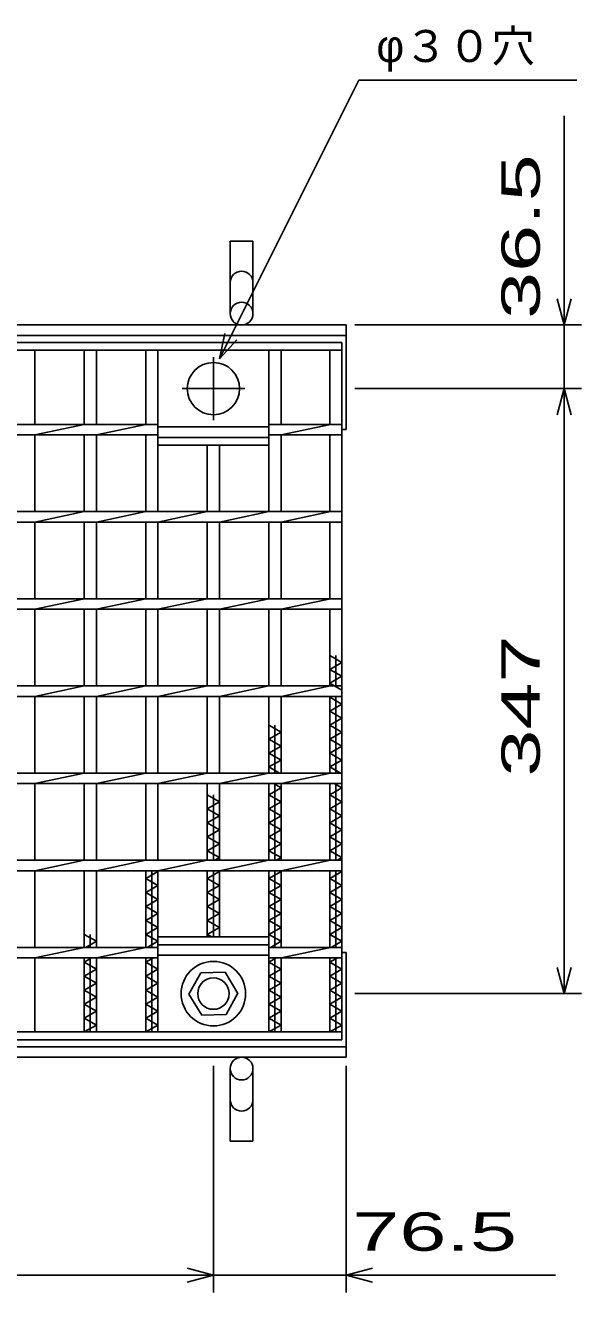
# Model space of a CAD drawing. Units: millimetres, scale not verified. Extents: x -1820 to 1731, y -1282 to 1054.
# Drawn here: x -535 to -216, y -196 to 531 of the extents above; entities that cross this region are included whole.
import ezdxf
from ezdxf.enums import TextEntityAlignment as Align

# ---------------------------------------------------------------- set-up
doc = ezdxf.new("R2010")
doc.units = ezdxf.units.MM
doc.header["$LTSCALE"] = 10
doc.linetypes.add('CHAIN', pattern=[18.5, 12, -1.5, 3.5, -1.5])
for name, color, linetype, lineweight in [('16', 3, 'Continuous', 25), ('19', 6, 'Continuous', 25), ('22', 4, 'Continuous', 25)]:
    doc.layers.add(name, color=color, linetype=linetype, lineweight=lineweight)
doc.styles.add('ベクトル', font='')
doc.styles.get('ベクトル').set_extended_font_data('ベクトル')

msp = doc.modelspace()

# ---------------------------------------------------------------- linework, layer by layer
at = {"layer": '16'}
for p, q in [((-1348, 349), (-353, 349)), ((-353, 349), (-353, 344.5)), ((-353, 344.5), (-1348, 344.5)), ((-536.1, 344.5), (-529.1, 344.5)), ((-529.1, 302), (-529.1, 344.5)), ((-500.8, 302), (-500.8, 344.5)), ((-500.8, 344.5), (-493.8, 344.5)), ((-493.8, 302), (-493.8, 344.5)), ((-465.5, 302), (-465.5, 344.5)), ((-465.5, 344.5), (-458.5, 344.5)), ((-458.5, 302), (-458.5, 344.5)), ((-430.2, 344.5), (-423.2, 344.5)), ((-394.9, 302), (-394.9, 344.5)), ((-394.9, 344.5), (-387.9, 344.5)), ((-387.9, 302), (-387.9, 344.5)), ((-360, 302), (-360, 344.5)), ((-360, 344.5), (-353, 344.5)), ((-353, -46.5), (-353, 344.5)), ((-1242.1, 302), (-458.5, 302)), ((-529.1, 296), (-500.8, 302)), ((-493.8, 296), (-465.5, 302)), ((-458.5, 302), (-458.5, 296)), ((-458.5, 300.5), (-394.9, 300.5)), ((-394.9, 302), (-353, 302)), ((-394.9, 302), (-394.9, 296)), ((-387.9, 296), (-359.6, 302)), ((-353, 296), (-353, 302)), ((-1242.1, 296), (-458.5, 296)), ((-529.1, 252), (-529.1, 296)), ((-500.8, 252), (-500.8, 296)), ((-493.8, 252), (-493.8, 296)), ((-465.5, 252), (-465.5, 296)), ((-458.5, 252), (-458.5, 296)), ((-458.5, 294.5), (-394.9, 294.5)), ((-458.5, 290), (-458.5, 294.5)), ((-394.9, 296), (-353, 296)), ((-394.9, 252), (-394.9, 296)), ((-394.9, 290), (-394.9, 294.5)), ((-387.9, 252), (-387.9, 296)), ((-360, 252), (-360, 296)), ((-458.5, 290), (-394.9, 290)), ((-430.2, 252), (-430.2, 290)), ((-423.2, 252), (-423.2, 290)), ((-1348, 252), (-353, 252)), ((-529.1, 246), (-500.8, 252)), ((-493.8, 246), (-465.5, 252)), ((-458.5, 246), (-430.2, 252)), ((-423.2, 246), (-394.9, 252)), ((-387.9, 246), (-359.6, 252)), ((-353, 246), (-353, 252)), ((-1348, 246), (-353, 246)), ((-529.1, 202), (-529.1, 246)), ((-500.8, 202), (-500.8, 246)), ((-493.8, 202), (-493.8, 246)), ((-465.5, 202), (-465.5, 246)), ((-458.5, 202), (-458.5, 246)), ((-430.2, 202), (-430.2, 246)), ((-423.2, 202), (-423.2, 246)), ((-394.9, 202), (-394.9, 246)), ((-387.9, 202), (-387.9, 246)), ((-360, 202), (-360, 246)), ((-1348, 202), (-353, 202)), ((-529.1, 196), (-500.8, 202)), ((-493.8, 196), (-465.5, 202)), ((-458.5, 196), (-430.2, 202)), ((-423.2, 196), (-394.9, 202)), ((-387.9, 196), (-359.6, 202)), ((-353, 196), (-353, 202)), ((-1348, 196), (-353, 196)), ((-529.1, 152), (-529.1, 196)), ((-500.8, 152), (-500.8, 196)), ((-493.8, 152), (-493.8, 196)), ((-465.5, 152), (-465.5, 196)), ((-458.5, 152), (-458.5, 196)), ((-430.2, 152), (-430.2, 196)), ((-423.2, 152), (-423.2, 196)), ((-394.9, 152), (-394.9, 196)), ((-387.9, 152), (-387.9, 196)), ((-360, 152), (-360, 196)), ((-353, 165.5), (-360, 169.5)), ((-356.5, 152), (-356.5, 169.5)), ((-360, 161.5), (-353, 165.5)), ((-353, 157.5), (-360, 161.5)), ((-360, 153.5), (-353, 157.5)), ((-353, 149.5), (-360, 153.5)), ((-1348, 152), (-353, 152)), ((-1348, 146), (-353, 146)), ((-529.1, 146), (-500.8, 152)), ((-529.1, 102), (-529.1, 146)), ((-500.8, 102), (-500.8, 146)), ((-493.8, 146), (-465.5, 152)), ((-493.8, 102), (-493.8, 146)), ((-465.5, 102), (-465.5, 146)), ((-458.5, 146), (-430.2, 152)), ((-458.5, 102), (-458.5, 146)), ((-430.2, 102), (-430.2, 146)), ((-423.2, 146), (-394.9, 152)), ((-423.2, 102), (-423.2, 146)), ((-394.9, 102), (-394.9, 146)), ((-387.9, 146), (-359.6, 152)), ((-387.9, 102), (-387.9, 146)), ((-360, 102), (-360, 146)), ((-360, 145.5), (-359.12, 146)), ((-353, 141.5), (-360, 145.5)), ((-356.5, 102), (-356.5, 146)), ((-353, 146), (-353, 152)), ((-360, 137.5), (-353, 141.5)), ((-353, 133.5), (-360, 137.5)), ((-360, 129.5), (-353, 133.5)), ((-387.9, 125.5), (-394.9, 129.5)), ((-394.9, 121.5), (-387.9, 125.5)), ((-391.4, 102), (-391.4, 129.5)), ((-353, 125.5), (-360, 129.5)), ((-360, 121.5), (-353, 125.5)), ((-387.9, 117.5), (-394.9, 121.5)), ((-394.9, 113.5), (-387.9, 117.5)), ((-353, 117.5), (-360, 121.5)), ((-360, 113.5), (-353, 117.5)), ((-387.9, 109.5), (-394.9, 113.5)), ((-394.9, 105.5), (-387.9, 109.5)), ((-353, 109.5), (-360, 113.5)), ((-360, 105.5), (-353, 109.5)), ((-1348, 102), (-353, 102)), ((-529.1, 96), (-500.8, 102)), ((-493.8, 96), (-465.5, 102)), ((-458.5, 96), (-430.2, 102)), ((-423.2, 96), (-394.9, 102)), ((-388.78, 102), (-394.9, 105.5)), ((-387.9, 96), (-359.6, 102)), ((-353, 101.5), (-360, 105.5)), ((-353, 96), (-353, 102)), ((-1348, 96), (-353, 96)), ((-529.1, 52), (-529.1, 96)), ((-500.8, 52), (-500.8, 96)), ((-493.8, 52), (-493.8, 96)), ((-465.5, 52), (-465.5, 96)), ((-458.5, 52), (-458.5, 96)), ((-430.2, 52), (-430.2, 96)), ((-423.2, 52), (-423.2, 96)), ((-394.9, 52), (-394.9, 96)), ((-387.9, 93.5), (-392.28, 96)), ((-391.4, 52), (-391.4, 96)), ((-387.9, 52), (-387.9, 96)), ((-360, 52), (-360, 96)), ((-353, 93.5), (-357.37, 96)), ((-356.5, 52), (-356.5, 96)), ((-423.2, 85.5), (-430.2, 89.5)), ((-426.7, 52), (-426.7, 89.5)), ((-394.9, 89.5), (-387.9, 93.5)), ((-387.9, 85.5), (-394.9, 89.5)), ((-360, 89.5), (-353, 93.5)), ((-353, 85.5), (-360, 89.5)), ((-430.2, 81.5), (-423.2, 85.5)), ((-423.2, 77.5), (-430.2, 81.5)), ((-394.9, 81.5), (-387.9, 85.5)), ((-387.9, 77.5), (-394.9, 81.5)), ((-360, 81.5), (-353, 85.5)), ((-353, 77.5), (-360, 81.5)), ((-430.2, 73.5), (-423.2, 77.5)), ((-423.2, 69.5), (-430.2, 73.5)), ((-394.9, 73.5), (-387.9, 77.5)), ((-387.9, 69.5), (-394.9, 73.5)), ((-360, 73.5), (-353, 77.5)), ((-353, 69.5), (-360, 73.5)), ((-430.2, 65.5), (-423.2, 69.5)), ((-423.2, 61.5), (-430.2, 65.5)), ((-394.9, 65.5), (-387.9, 69.5)), ((-387.9, 61.5), (-394.9, 65.5)), ((-360, 65.5), (-353, 69.5)), ((-353, 61.5), (-360, 65.5)), ((-430.2, 57.5), (-423.2, 61.5)), ((-394.9, 57.5), (-387.9, 61.5)), ((-360, 57.5), (-353, 61.5)), ((-1348, 52), (-353, 52)), ((-529.1, 46), (-500.8, 52)), ((-493.8, 46), (-465.5, 52)), ((-458.5, 46), (-430.2, 52)), ((-423.2, 53.5), (-430.2, 57.5)), ((-425.82, 52), (-423.2, 53.5)), ((-423.2, 46), (-394.9, 52)), ((-387.9, 53.5), (-394.9, 57.5)), ((-390.53, 52), (-387.9, 53.5)), ((-387.9, 46), (-359.6, 52)), ((-353, 53.5), (-360, 57.5)), ((-355.62, 52), (-353, 53.5)), ((-353, 46), (-353, 52)), ((-1348, 46), (-353, 46)), ((-529.1, 2), (-529.1, 46)), ((-500.8, 2), (-500.8, 46)), ((-493.8, 2), (-493.8, 46)), ((-465.5, 2), (-465.5, 46)), ((-465.5, 41.5), (-458.5, 45.5)), ((-462, 2), (-462, 46)), ((-458.5, 45.5), (-459.37, 46)), ((-458.5, 2), (-458.5, 46)), ((-430.2, 8), (-430.2, 46)), ((-430.2, 41.5), (-423.2, 45.5)), ((-426.7, 8), (-426.7, 46)), ((-423.2, 45.5), (-424.07, 46)), ((-423.2, 8), (-423.2, 46)), ((-394.9, 2), (-394.9, 46)), ((-394.9, 41.5), (-387.9, 45.5)), ((-391.4, 2), (-391.4, 46)), ((-387.9, 45.5), (-388.78, 46)), ((-387.9, 2), (-387.9, 46)), ((-360, 2), (-360, 46)), ((-360, 41.5), (-353, 45.5)), ((-356.5, 2), (-356.5, 46)), ((-353, 45.5), (-353.87, 46)), ((-458.5, 37.5), (-465.5, 41.5)), ((-465.5, 33.5), (-458.5, 37.5)), ((-423.2, 37.5), (-430.2, 41.5)), ((-430.2, 33.5), (-423.2, 37.5)), ((-387.9, 37.5), (-394.9, 41.5)), ((-394.9, 33.5), (-387.9, 37.5)), ((-353, 37.5), (-360, 41.5)), ((-360, 33.5), (-353, 37.5)), ((-458.5, 29.5), (-465.5, 33.5)), ((-465.5, 25.5), (-458.5, 29.5)), ((-423.2, 29.5), (-430.2, 33.5)), ((-430.2, 25.5), (-423.2, 29.5)), ((-387.9, 29.5), (-394.9, 33.5)), ((-394.9, 25.5), (-387.9, 29.5)), ((-353, 29.5), (-360, 33.5)), ((-360, 25.5), (-353, 29.5)), ((-458.5, 21.5), (-465.5, 25.5)), ((-423.2, 21.5), (-430.2, 25.5)), ((-387.9, 21.5), (-394.9, 25.5)), ((-353, 21.5), (-360, 25.5)), ((-465.5, 17.5), (-458.5, 21.5)), ((-458.5, 13.5), (-465.5, 17.5)), ((-430.2, 17.5), (-423.2, 21.5)), ((-423.2, 13.5), (-430.2, 17.5)), ((-394.9, 17.5), (-387.9, 21.5)), ((-387.9, 13.5), (-394.9, 17.5)), ((-360, 17.5), (-353, 21.5)), ((-353, 13.5), (-360, 17.5)), ((-493.8, 5.5), (-500.8, 9.5)), ((-497.3, 2), (-497.3, 9.5)), ((-465.5, 9.5), (-458.5, 13.5)), ((-458.5, 5.5), (-465.5, 9.5)), ((-458.5, 8), (-394.9, 8)), ((-458.5, 3.5), (-458.5, 8)), ((-430.2, 9.5), (-423.2, 13.5)), ((-427.57, 8), (-430.2, 9.5)), ((-394.9, 9.5), (-387.9, 13.5)), ((-387.9, 5.5), (-394.9, 9.5)), ((-394.9, 3.5), (-394.9, 8)), ((-360, 9.5), (-353, 13.5)), ((-353, 5.5), (-360, 9.5)), ((-1242.1, 2), (-458.5, 2)), ((-529.1, -4), (-500.8, 2)), ((-499.93, 2), (-493.8, 5.5)), ((-493.8, -4), (-465.5, 2)), ((-464.62, 2), (-458.5, 5.5)), ((-458.5, 3.5), (-394.9, 3.5)), ((-458.5, 2), (-458.5, -4)), ((-394.9, 2), (-353, 2)), ((-394.9, 2), (-394.9, -4)), ((-394.03, 2), (-387.9, 5.5)), ((-387.9, -4), (-359.6, 2)), ((-359.12, 2), (-353, 5.5)), ((-353, -4), (-353, 2)), ((-1242.1, -4), (-458.5, -4)), ((-529.1, -46.5), (-529.1, -4)), ((-500.8, -46.5), (-500.8, -4)), ((-500.8, -6.5), (-496.43, -4)), ((-493.8, -10.5), (-500.8, -6.5)), ((-497.3, -46.5), (-497.3, -4)), ((-493.8, -46.5), (-493.8, -4)), ((-465.5, -46.5), (-465.5, -4)), ((-465.5, -6.5), (-461.12, -4)), ((-458.5, -10.5), (-465.5, -6.5)), ((-462, -46.5), (-462, -4)), ((-458.5, -2.5), (-394.9, -2.5)), ((-458.5, -46.5), (-458.5, -4)), ((-394.9, -4), (-353, -4)), ((-394.9, -46.5), (-394.9, -4)), ((-394.9, -6.5), (-390.53, -4)), ((-387.9, -10.5), (-394.9, -6.5)), ((-391.4, -46.5), (-391.4, -4)), ((-387.9, -46.5), (-387.9, -4)), ((-360, -46.5), (-360, -4)), ((-360, -6.5), (-355.62, -4)), ((-353, -10.5), (-360, -6.5)), ((-356.5, -46.5), (-356.5, -4)), ((-500.8, -14.5), (-493.8, -10.5)), ((-493.8, -18.5), (-500.8, -14.5)), ((-465.5, -14.5), (-458.5, -10.5)), ((-458.5, -18.5), (-465.5, -14.5)), ((-433.99, -12.55), (-440.7, -24.84)), ((-420, -12.21), (-433.99, -12.55)), ((-412.7, -24.5), (-420, -12.21)), ((-394.9, -14.5), (-387.9, -10.5)), ((-387.9, -18.5), (-394.9, -14.5)), ((-360, -14.5), (-353, -10.5)), ((-353, -18.5), (-360, -14.5)), ((-500.8, -22.5), (-493.8, -18.5)), ((-465.5, -22.5), (-458.5, -18.5)), ((-394.9, -22.5), (-387.9, -18.5)), ((-360, -22.5), (-353, -18.5)), ((-493.8, -26.5), (-500.8, -22.5)), ((-500.8, -30.5), (-493.8, -26.5)), ((-458.5, -26.5), (-465.5, -22.5)), ((-465.5, -30.5), (-458.5, -26.5)), ((-440.7, -24.84), (-433.4, -36.79)), ((-419.41, -36.45), (-412.7, -24.16)), ((-387.9, -26.5), (-394.9, -22.5)), ((-394.9, -30.5), (-387.9, -26.5)), ((-353, -26.5), (-360, -22.5)), ((-360, -30.5), (-353, -26.5)), ((-493.8, -34.5), (-500.8, -30.5)), ((-500.8, -38.5), (-493.8, -34.5)), ((-458.5, -34.5), (-465.5, -30.5)), ((-465.5, -38.5), (-458.5, -34.5)), ((-387.9, -34.5), (-394.9, -30.5)), ((-394.9, -38.5), (-387.9, -34.5)), ((-353, -34.5), (-360, -30.5)), ((-360, -38.5), (-353, -34.5)), ((-493.8, -42.5), (-500.8, -38.5)), ((-500.8, -46.5), (-493.8, -42.5)), ((-458.5, -42.5), (-465.5, -38.5)), ((-465.5, -46.5), (-458.5, -42.5)), ((-433.4, -36.79), (-419.41, -36.45)), ((-387.9, -42.5), (-394.9, -38.5)), ((-394.9, -46.5), (-387.9, -42.5)), ((-353, -42.5), (-360, -38.5)), ((-360, -46.5), (-353, -42.5)), ((-1348, -46.5), (-353, -46.5)), ((-536.1, -46.5), (-529.1, -46.5)), ((-500.8, -46.5), (-493.8, -46.5)), ((-465.5, -46.5), (-458.5, -46.5)), ((-430.2, -46.5), (-423.2, -46.5)), ((-394.9, -46.5), (-387.9, -46.5)), ((-360, -46.5), (-353, -46.5)), ((-353, -46.5), (-353, -51)), ((-353, -51), (-1348, -51))]:
    msp.add_line(p, q, dxfattribs=at)
at = {"layer": '16', "linetype": 'CHAIN'}
for p, q in [((-426.7, 304.5), (-426.7, 340.5)), ((-444.7, 322.5), (-408.7, 322.5))]:
    msp.add_line(p, q, dxfattribs=at)
at = {"layer": '16'}
for radius in [18.5, 9]:
    msp.add_circle((-426.7, -24.5), radius, dxfattribs=at)
for start, end in [(90, 270), (270, 90)]:
    msp.add_arc((-426.7, 322.5), 15, start, end, dxfattribs=at)
at = {"layer": '19'}
for p, q in [((-417, 365.5), (-417, 407.12)), ((-417, 407.12), (-404, 407.12)), ((-404, 407.12), (-404, 365.5)), ((-1350.5, 359), (-350.5, 359)), ((-350.5, 299), (-350.5, 359)), ((-1350.5, 353), (-350.5, 353)), ((-353, 299), (-350.5, 299)), ((-353, -1), (-350.5, -1)), ((-350.5, -61), (-350.5, -1)), ((-1350.5, -55), (-350.5, -55)), ((-1350.5, -61), (-350.5, -61)), ((-417, -67.5), (-417, -109.12)), ((-404, -109.12), (-404, -67.5)), ((-417, -109.12), (-404, -109.12))]:
    msp.add_line(p, q, dxfattribs=at)
for centre in [(-410.5, 365.5), (-410.5, -67.5)]:
    msp.add_circle(centre, 6.5, dxfattribs=at)
for centre, start, end in [((-410.5, 383.34), 0, 180), ((-410.5, -85.34), 180, 0)]:
    msp.add_arc(centre, 6.5, start, end, dxfattribs=at)
at = {"layer": '22'}
for p, q in [((-423.2, 339.5), (-343.2, 499.5)), ((-343.2, 499.5), (-218.2, 499.5)), ((-225.5, 359), (-225.5, 479)), ((-225.5, 359), (-229.5, 374)), ((-225.5, 359), (-221.5, 374)), ((-345.5, 359), (-215.5, 359)), ((-225.5, 322.5), (-225.5, 359)), ((-423.2, 339.5), (-420.2, 354.1)), ((-423.2, 339.5), (-413.2, 350.5)), ((-345.5, 322.5), (-215.5, 322.5)), ((-229.5, 307.5), (-225.5, 322.5)), ((-221.5, 307.5), (-225.5, 322.5)), ((-225.5, -24.5), (-225.5, 322.5)), ((-225.5, -24.5), (-229.5, -9.5)), ((-225.5, -24.5), (-221.5, -9.5)), ((-345.5, -24.5), (-215.5, -24.5)), ((-426.7, -196), (-426.7, -66)), ((-350.5, -196), (-350.5, -66)), ((-1273.9, -186), (-426.7, -186)), ((-426.7, -186), (-441.7, -182)), ((-441.7, -190), (-426.7, -186)), ((-426.7, -186), (-350.5, -186)), ((-350.5, -186), (-335.5, -182)), ((-335.5, -190), (-350.5, -186)), ((-350.5, -186), (-230.5, -186))]:
    msp.add_line(p, q, dxfattribs=at)

# ---------------------------------------------------------------- texts
at = {"layer": '22', "color": 2, "style": 'ベクトル'}
msp.add_text('φ３０穴', height=18.33, dxfattribs=at).set_placement((-333.2, 519), align=Align.MIDDLE_LEFT)
at = {"layer": '22', "color": 2, "style": 'ベクトル', "width": 1.65}
for s, p in [(' 36.5 ', (-250.5, 349)), (' 347 ', (-250.5, 86.5))]:
    msp.add_text(s, height=21.99, rotation=90, dxfattribs=at).set_placement(p, align=Align.MIDDLE_LEFT)
msp.add_text(' 76.5 ', height=21.99, dxfattribs=at).set_placement((-360.5, -161), align=Align.MIDDLE_LEFT)

doc.saveas('drawing.dxf')
